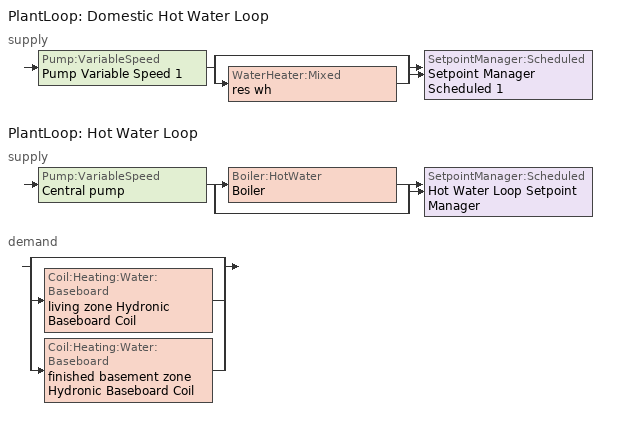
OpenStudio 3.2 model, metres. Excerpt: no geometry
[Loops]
PlantLoop 'Domestic Hot Water Loop'
 supply: Pump:VariableSpeed 'Pump Variable Speed 1' > split
  | bypass
  | WaterHeater:Mixed 'res wh'
  join > SetpointManager:Scheduled 'Setpoint Manager Scheduled 1'
PlantLoop 'Hot Water Loop'
 supply: Pump:VariableSpeed 'Central pump' > split
  | Boiler:HotWater 'Boiler'
  | bypass
  join > SetpointManager:Scheduled 'Hot Water Loop Setpoint Manager'
 demand: split
  | bypass
  | Coil:Heating:Water:Baseboard 'living zone Hydronic Baseboard Coil'
  | Coil:Heating:Water:Baseboard 'finished basement zone Hydronic Baseboard Coil'
[Sizing:Zone] Zone Cooling Design Supply Air Temperature Input Method=SupplyAirTemperature; Zone Cooling Design Supply Air Temperature {C}=14; Zone Cooling Design Supply Air Temperature Difference {deltaC}=11.11; Zone Heating Design Supply Air Temperature Input Method=SupplyAirTemperature; Zone Heating Design Supply Air Temperature {C}=40; Zone Heating Design Supply Air Temperature Difference {deltaC}=11.11; Zone Cooling Design Supply Air Humidity Ratio {kg-H2O/kg-air}=0.0085; Zone Heating Design Supply Air Humidity Ratio {kg-H2O/kg-air}=0.008; Cooling Design Air Flow Method=DesignDay; Heating Design Air Flow Method=DesignDay; Account for Dedicated Outdoor Air System=No; Dedicated Outdoor Air System Control Strategy=NeutralSupplyAir; Dedicated Outdoor Air Low Setpoint Temperature for Design {C}=autosize; Dedicated Outdoor Air High Setpoint Temperature for Design {C}=autosize
living zone; finished basement zone
[Zone equipment]
living zone: living zone Hydronic Baseboard
finished basement zone: finished basement zone Hydronic Baseboard
[PlantLoop] Glycol Concentration=0; Load Distribution Scheme=Optimal
Name | Maximum Loop Flow Rate {m3/s} | Plant Loop Volume {m3} | Fluid Type | Minimum Loop Temperature {C}
Domestic Hot Water Loop | 0.01 | 0.003
Hot Water Loop |  | Autocalculate | Water | 10
[Sizing:Plant] Loop Type=Heating; Sizing Option=NonCoincident; Zone Timesteps in Averaging Window=1; Coincident Sizing Factor Mode=None
Name | Design Loop Exit Temperature {C} | Loop Design Temperature Difference {deltaC}
Domestic Hot Water Loop | 52.6667 | 5.55556
Hot Water Loop | 82.2222 | 11.1111
[Pump:VariableSpeed] Pump Control Type=Intermittent; Skin Loss Radiative Fraction=0.5; Design Power Sizing Method=PowerPerFlowPerPressure; Design Electric Power per Unit Flow Rate {W/(m3/s)}=348701.1; Design Shaft Power per Unit Flow Rate per Unit Head {W-s/m3-Pa}=1.28205; Design Minimum Flow Rate Fraction=0
Name | Rated Flow Rate {m3/s} | Rated Pump Head {Pa} | Rated Power Consumption {W} | Motor Efficiency | Fraction of Motor Inefficiencies to Fluid Stream | Coefficient 1 of the Part Load Performance Curve | Coefficient 2 of the Part Load Performance Curve | Coefficient 3 of the Part Load Performance Curve | Coefficient 4 of the Part Load Performance Curve
Pump Variable Speed 1 | 0.01 | 1 | 0 | 1 | 0 | 0 | 1 | 0 | 0
Central pump |  | 179344 |  | 0.9
[SetpointManager:Scheduled] Control Variable=Temperature
Name | Schedule
Setpoint Manager Scheduled 1 | dhw temp
Hot Water Loop Setpoint Manager | Hot Water Loop Temp - 180F
[WaterHeater:Mixed]
res wh: Tank Volume {m3}=0.143846; Setpoint Temperature Schedule=WH Setpoint Temp; Deadband Temperature Difference {deltaC}=2; Maximum Temperature Limit {C}=99; Heater Control Type=Cycle; Heater Maximum Capacity {W}=11722.8; Heater Minimum Capacity {W}=0; Heater Fuel Type=NaturalGas; Heater Thermal Efficiency=0.773298; Off Cycle Parasitic Fuel Consumption Rate {W}=0; Off Cycle Parasitic Fuel Type=Electricity; Off Cycle Parasitic Heat Fraction to Tank=0; On Cycle Parasitic Fuel Consumption Rate {W}=0; On Cycle Parasitic Fuel Type=Electricity; On Cycle Parasitic Heat Fraction to Tank=0; Ambient Temperature Indicator=ThermalZone; Ambient Temperature Thermal Zone=finished basement zone; Off Cycle Loss Coefficient to Ambient Temperature {W/K}=4.15693; Off Cycle Loss Fraction to Thermal Zone=0.64; On Cycle Loss Coefficient to Ambient Temperature {W/K}=4.15693; On Cycle Loss Fraction to Thermal Zone=1; Use Side Effectiveness=1; Source Side Effectiveness=1; Use Side Design Flow Rate {m3/s}=autosize; Source Side Design Flow Rate {m3/s}=autosize; Indirect Water Heating Recovery Time {hr}=1.5; Source Side Flow Control Mode=IndirectHeatPrimarySetpoint
[WaterHeater:Sizing]
res wh: Design Mode=PeakDraw; Time Storage Can Meet Peak Draw {hr}=0.538503; Time for Tank Recovery {hr}=0; Nominal Tank Volume for Autosizing Plant Connections {m3}=1
[Boiler:HotWater]
Boiler: Fuel Type=NaturalGas; Nominal Thermal Efficiency=0.78; Efficiency Curve Temperature Evaluation Variable=LeavingBoiler; Minimum Part Load Ratio=0; Maximum Part Load Ratio=1.2; Optimum Part Load Ratio=1; Water Outlet Upper Temperature Limit {C}=95; Boiler Flow Mode=LeavingSetpointModulated; Parasitic Electric Load {W}=0; Sizing Factor=1
[Coil:Heating:Water:Baseboard] Heating Design Capacity Method=HeatingDesignCapacity; Heating Design Capacity {W}=autosize; Heating Design Capacity Per Floor Area {W/m2}=0; Fraction of Autosized Heating Design Capacity=0.8
living zone Hydronic Baseboard Coil; finished basement zone Hydronic Baseboard Coil
[ZoneHVAC:Baseboard:Convective:Water] Availability Schedule=Always On Discrete
Name | Heating Coil
living zone Hydronic Baseboard | living zone Hydronic Baseboard Coil
finished basement zone Hydronic Baseboard | finished basement zone Hydronic Baseboard Coil
[EnergyManagementSystem:Sensor]
Name | Output Variable or Output Meter Index Key | Output Variable or Output Meter
Central_pump_s | Central pump | Pump Electricity Energy
res_af_1_tin_s | living zone | Zone Mean Air Temperature
res_af_1_tt_s | living zone | Zone Outdoor Air Drybulb Temperature
[Schedule:Constant]
Name | Value
dhw temp; WH Setpoint Temp | 52.6667
Always On Discrete | 1
[Schedule:Ruleset]
Hot Water Loop Temp - 180F: Default Day Schedule=Hot Water Loop Temp - 180F Default
[Schedule:Day]
Hot Water Loop Temp - 180F Default: 24, 0, 82.2222
